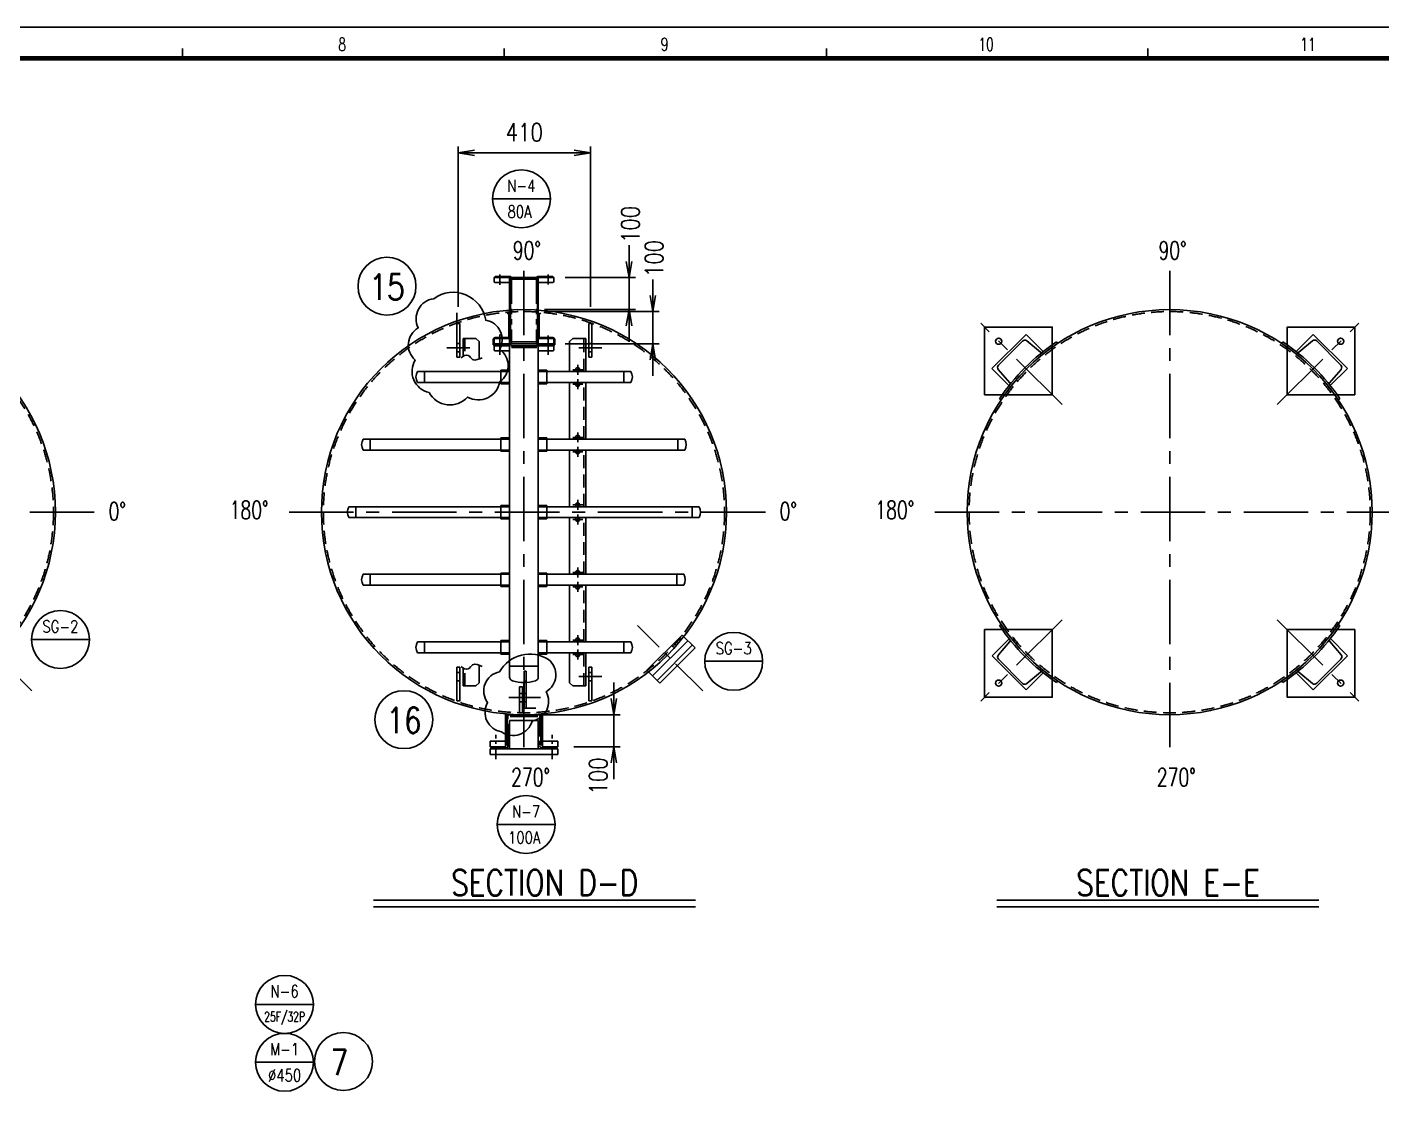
# Model space of a CAD drawing. Extents: x 0 to 36769, y -42 to 11490.
# Drawn here: x 6605 to 10814, y 8153 to 11490 of the extents above; entities that cross this region are included whole.
import ezdxf
from ezdxf.enums import TextEntityAlignment as Align

# ---------------------------------------------------------------- set-up
doc = ezdxf.new("R2010")
doc.units = 0
doc.header["$LTSCALE"] = 160
doc.header["$MEASUREMENT"] = 0
for name, pattern in [('CENTER', [2, 1.25, -0.25, 0.25, -0.25]), ('HIDDEN', [0.375, 0.25, -0.125]), ('PHANTOM2', [1.25, 0.625, -0.125, 0.125, -0.125, 0.125, -0.125])]:
    doc.linetypes.add(name, pattern=pattern)
doc.layers.get('0').update_dxf_attribs({"linetype": 'CONTINUOUS'})
doc.layers.get('DEFPOINTS').update_dxf_attribs({"linetype": 'CONTINUOUS'})
for name, color, linetype in [('CAS', 30, 'CONTINUOUS'), ('DIM', 7, 'CONTINUOUS'), ('EQI', 3, 'CONTINUOUS'), ('T-F', 7, 'CONTINUOUS'), ('T-N', 4, 'CONTINUOUS'), ('TEXT', 7, 'CONTINUOUS'), ('ZL', 5, 'CONTINUOUS'), ('機器', 3, 'CONTINUOUS')]:
    doc.layers.add(name, color=color, linetype=linetype)
doc.styles.add('DIM', font='ROMANS', dxfattribs={"width": 0.7, "bigfont": 'EXTFONT.shx'})
doc.styles.add('NMS2', font='romans.shx', dxfattribs={"width": 0.7})
doc.styles.add('ROMANSEXTFONT', font='romans.shx', dxfattribs={"width": 0.8, "bigfont": 'extfont.shx'})
doc.dimstyles.get("Standard").update_dxf_attribs({"dimscale": 20, "dimtxt": 2.8, "dimasz": 2.5, "dimexe": 1, "dimexo": 2.5, "dimgap": 0.8, "dimtad": 1, "dimdec": 0, "dimrnd": 0.5, "dimzin": 9, "dimdsep": 46, "dimtxsty": 'ROMANSEXTFONT', "dimblk": 'OPEN', "dimcen": -0.6, "dimclrd": 256, "dimclre": 256, "dimclrt": 2, "dimadec": 0, "dimazin": 0, "dimtfac": 1, "dimtdec": 0, "dimtmove": 1, "dimatfit": 3, "dimldrblk": 'OPEN', "dimfxl": 0, "dimtvp": 1, "dimtolj": 1, "dimtzin": 9, "dimarcsym": 0})

# ---------------------------------------------------------------- blocks, each defined once
blk = doc.blocks.new('_OPEN')
at = {"color": 0, "linetype": 'ByBlock'}
for p, q in [((-1, 0.167), (0, 0)), ((0, 0), (-1, -0.167)), ((0, 0), (-1, 0))]:
    blk.add_line(p, q, dxfattribs=at)
blk = doc.blocks.new('*D20')
at = {"linetype": 'ByBlock'}
for p, q in [((7944.2, 10620.6), (7944.2, 11118.7)), ((8354.8, 10620.6), (8354.8, 11118.7)), ((8354.8, 11098.7), (7944.2, 11098.7)), ((8354.8, 10570.6), (8354.8, 10570.6))]:
    blk.add_line(p, q, dxfattribs=at)
at = {"layer": 'DEFPOINTS', "linetype": 'ByBlock'}
for p in [(7944.2, 10570.6), (8354.8, 10570.6)]:
    blk.add_point(p, dxfattribs=at)
at = {"linetype": 'ByBlock', "xscale": 50, "yscale": 50, "zscale": 50, "rotation": 180}
blk.add_blockref('_OPEN', (7944.2, 11098.7), dxfattribs=at)
at = {"linetype": 'ByBlock', "xscale": 50, "yscale": 50, "zscale": 50}
blk.add_blockref('_OPEN', (8354.8, 11098.7), dxfattribs=at)
at = {"color": 2, "linetype": 'ByBlock', "insert": (8149.5, 11162.7), "char_height": 56, "attachment_point": 5, "style": 'ROMANSEXTFONT'}
blk.add_mtext('410', dxfattribs=at)

msp = doc.modelspace()

# ---------------------------------------------------------------- linework, layer by layer
at = {"layer": 'CAS'}
for centre in [(8315.25406, 10424.89105), (8315.25406, 10379.89105), (8315.25406, 10214.89105), (8315.25406, 10169.89105), (8315.25406, 10004.89105), (8315.25406, 9959.89105), (8315.25406, 9794.89105), (8315.25406, 9749.89105), (8315.25406, 9584.89105), (8315.25406, 9539.89105)]:
    msp.add_circle(centre, 6.5, dxfattribs=at)
at = {"layer": 'DIM'}
for p, q in [((8474.73051, 10761.70666), (8474.73051, 10811.70666)), ((8276.45973, 10711.70666), (8494.73051, 10711.70666)), ((8474.73051, 10611.70666), (8474.73051, 10711.70666)), ((8548.54348, 10655.70666), (8548.54348, 10705.70666)), ((8211.9154, 10611.70666), (8494.73051, 10611.70666)), ((8211.9154, 10605.70666), (8568.54348, 10605.70666)), ((8548.54348, 10605.70666), (8548.54348, 10505.70666)), ((8474.73051, 10561.70666), (8474.73051, 10511.70666)), ((8276.45973, 10505.70666), (8568.54348, 10505.70666)), ((8548.54348, 10455.70666), (8548.54348, 10405.70666)), ((8427.76694, 9398.07545), (8427.76694, 9453.07545)), ((8198.31256, 9353.07545), (8447.76694, 9353.07545)), ((8427.76694, 9353.07545), (8427.76694, 9253.07545)), ((8303.31454, 9253.07545), (8447.76694, 9253.07545)), ((8427.76694, 9203.07545), (8427.76694, 9153.07545))]:
    msp.add_line(p, q, dxfattribs=at)
at = {"layer": 'EQI', "color": 4}
for p, q in [((7939.95973, 10568.96423), (7948.95973, 10568.96423)), ((7939.95973, 10464.20283), (7939.95973, 10568.96423)), ((7948.95973, 10464.20283), (7948.95973, 10568.96423)), ((8359.25406, 10568.96423), (8350.25406, 10568.96423)), ((8350.25406, 10464.20283), (8350.25406, 10568.96423)), ((8359.25406, 10464.20283), (8359.25406, 10568.96423)), ((7958.95973, 10522.20283), (7958.95973, 10466.7402)), ((7958.95973, 10522.20283), (7998.95973, 10522.20283)), ((7998.95973, 10522.20283), (8008.95973, 10512.20283)), ((8008.95973, 10512.20283), (8008.95973, 10458.22466)), ((8300.25406, 10522.20283), (8290.25406, 10512.20283)), ((8290.25406, 10419.29105), (8290.25406, 10512.20283)), ((8340.25406, 10522.20283), (8300.25406, 10522.20283)), ((8340.25406, 10419.29105), (8340.25406, 10522.20283)), ((7939.95973, 10464.20283), (7948.95973, 10464.20283)), ((7939.95973, 10464.20283), (7948.95973, 10464.20283)), ((8359.25406, 10464.20283), (8350.25406, 10464.20283)), ((8359.25406, 10464.20283), (8350.25406, 10464.20283)), ((8290.25406, 10209.29105), (8290.25406, 10385.49105)), ((8340.25406, 10209.29105), (8340.25406, 10385.49105)), ((8290.25406, 9999.29105), (8290.25406, 10175.49105)), ((8340.25406, 9999.29105), (8340.25406, 10175.49105)), ((8290.25406, 9789.29105), (8290.25406, 9965.49105)), ((8340.25406, 9789.29105), (8340.25406, 9965.49105)), ((8290.25406, 9579.29105), (8290.25406, 9755.49105)), ((8340.25406, 9579.29105), (8340.25406, 9755.49105)), ((8290.25406, 9452.57928), (8290.25406, 9545.49105)), ((8340.25406, 9442.57928), (8340.25406, 9545.49105)), ((7939.95973, 9500.57928), (7948.95973, 9500.57928)), ((7939.95973, 9500.57928), (7948.95973, 9500.57928)), ((7939.95973, 9500.57928), (7939.95973, 9395.81788)), ((7948.95973, 9500.57928), (7948.95973, 9395.81788)), ((7958.95973, 9442.57928), (7958.95973, 9498.04191)), ((8008.95973, 9452.57928), (8008.95973, 9506.55745)), ((8359.25406, 9500.57928), (8350.25406, 9500.57928)), ((8359.25406, 9500.57928), (8350.25406, 9500.57928)), ((8350.25406, 9500.57928), (8350.25406, 9395.81788)), ((8359.25406, 9500.57928), (8359.25406, 9395.81788)), ((7958.95973, 9442.57928), (7998.95973, 9442.57928)), ((7998.95973, 9442.57928), (8008.95973, 9452.57928)), ((8300.25406, 9442.57928), (8290.25406, 9452.57928)), ((8340.25406, 9442.57928), (8300.25406, 9442.57928)), ((7948.95973, 9395.81788), (7939.95973, 9395.81788)), ((8359.25406, 9395.81788), (8350.25406, 9395.81788))]:
    msp.add_line(p, q, dxfattribs=at)
at = {"layer": 'EQI', "color": 1}
for p, q in [((7908.92567, 10493.20283), (7979.9427, 10493.20283)), ((8390.28811, 10493.20283), (8319.27109, 10493.20283)), ((8390.28811, 9471.57928), (8319.27109, 9471.57928))]:
    msp.add_line(p, q, dxfattribs=at)
at = {"layer": 'EQI', "color": 7}
for p, q in [((7939.95973, 10506.20283), (7948.95973, 10506.20283)), ((8359.25406, 10506.20283), (8350.25406, 10506.20283)), ((7939.95973, 10480.20283), (7948.95973, 10480.20283)), ((8359.25406, 10480.20283), (8350.25406, 10480.20283)), ((7939.95973, 9484.57928), (7948.95973, 9484.57928)), ((8359.25406, 9484.57928), (8350.25406, 9484.57928)), ((7939.95973, 9458.57928), (7948.95973, 9458.57928)), ((8359.25406, 9458.57928), (8350.25406, 9458.57928)), ((8134.95973, 9419.19627), (8143.95973, 9419.19627)), ((8134.95973, 9393.19627), (8143.95973, 9393.19627)), ((8148.95594, 9419.19627), (8154.95647, 9419.19627)), ((8148.95594, 9393.19627), (8154.95541, 9393.19627))]:
    msp.add_line(p, q, dxfattribs=at)
at = {"layer": 'EQI', "color": 4, "linetype": 'HIDDEN'}
for p, q in [((7964.95973, 10522.20283), (7964.95973, 10469.44792)), ((8334.25406, 10419.29105), (8334.25406, 10522.20283)), ((8334.25406, 10209.29105), (8334.25406, 10385.49105)), ((8334.25406, 9999.29105), (8334.25406, 10175.49105)), ((8334.25406, 9789.29105), (8334.25406, 9965.49105)), ((8334.25406, 9579.29105), (8334.25406, 9755.49105)), ((8334.25406, 9442.57928), (8334.25406, 9545.49105)), ((7964.95973, 9442.57928), (7964.95973, 9495.33419))]:
    msp.add_line(p, q, dxfattribs=at)
at = {"layer": 'EQI', "color": 6}
for p, q in [((8055.81256, 10486.70666), (8055.81256, 10499.70666)), ((8055.81256, 10499.70666), (8103.81301, 10499.70666)), ((8058.81256, 10483.70666), (8103.81301, 10483.70666)), ((8103.81301, 10499.70666), (8103.81301, 9492.34759)), ((8192.81301, 10499.70666), (8192.81301, 9492.34759)), ((8192.81301, 10499.70666), (8240.70973, 10499.70666)), ((8192.81301, 10499.70666), (8240.70973, 10499.70666)), ((8192.81301, 10483.70666), (8237.70974, 10483.70666)), ((8240.70973, 10486.70666), (8240.70973, 10499.70666)), ((7839.35689, 10419.29105), (7817.3877, 10419.29105)), ((7839.35689, 10419.29105), (8103.81301, 10419.29105)), ((7839.35689, 10385.49105), (7839.35689, 10419.29105)), ((8076.81301, 10423.29105), (8103.81301, 10423.29105)), ((8076.81301, 10423.29105), (8076.81301, 10381.49105)), ((8192.81301, 10423.29105), (8219.81301, 10423.29105)), ((8192.81301, 10419.29105), (8467.25435, 10419.29105)), ((8219.81301, 10423.29105), (8219.81301, 10381.49105)), ((8458.56256, 10385.49105), (8458.56256, 10419.29105)), ((8458.56256, 10419.29105), (8480.53175, 10419.29105)), ((7839.35689, 10385.49105), (7817.3877, 10385.49105)), ((7839.35689, 10385.49105), (8103.81301, 10385.49105)), ((8076.81301, 10381.49105), (8103.81301, 10381.49105)), ((8192.81301, 10385.49105), (8467.25435, 10385.49105)), ((8192.81301, 10381.49105), (8219.81301, 10381.49105)), ((8458.56256, 10385.49105), (8480.53175, 10385.49105)), ((7670.51422, 10209.29105), (7648.54503, 10209.29105)), ((7670.51422, 10209.29105), (8103.81301, 10209.29105)), ((7670.51422, 10175.49105), (7670.51422, 10209.29105)), ((8076.81301, 10213.29105), (8076.81301, 10171.49105)), ((8076.81301, 10213.29105), (8103.81301, 10213.29105)), ((8192.81301, 10213.29105), (8219.81301, 10213.29105)), ((8192.81301, 10209.29105), (8626.11091, 10209.29105)), ((8219.81301, 10213.29105), (8219.81301, 10171.49105)), ((8626.11091, 10209.29105), (8648.0801, 10209.29105)), ((8626.11091, 10175.49105), (8626.11091, 10209.29105)), ((7670.51422, 10175.49105), (7648.54503, 10175.49105)), ((7670.51422, 10175.49105), (8103.81301, 10175.49105)), ((8076.81301, 10171.49105), (8103.81301, 10171.49105)), ((8192.81301, 10175.49105), (8626.11091, 10175.49105)), ((8192.81301, 10171.49105), (8219.81301, 10171.49105)), ((8626.11091, 10175.49105), (8648.0801, 10175.49105)), ((7625.94654, 9999.29105), (7603.97735, 9999.29105)), ((7625.94654, 9999.29105), (8103.81301, 9999.29105)), ((7625.94654, 9965.49105), (7625.94654, 9999.29105)), ((8076.81301, 10003.29105), (8103.81301, 10003.29105)), ((8076.81301, 10003.29105), (8076.81301, 9961.49105)), ((8192.81301, 10003.29105), (8219.81301, 10003.29105)), ((8192.81301, 9999.29105), (8670.67859, 9999.29105)), ((8219.81301, 10003.29105), (8219.81301, 9961.49105)), ((8670.67859, 9965.49105), (8670.67859, 9999.29105)), ((8670.67859, 9999.29105), (8692.64778, 9999.29105)), ((7625.94654, 9965.49105), (7603.97735, 9965.49105)), ((7625.94654, 9965.49105), (8103.81301, 9965.49105)), ((8076.81301, 9961.49105), (8103.81301, 9961.49105)), ((8192.81301, 9965.49105), (8670.67859, 9965.49105)), ((8192.81301, 9961.49105), (8219.81301, 9961.49105)), ((8670.67859, 9965.49105), (8692.64778, 9965.49105)), ((7670.51422, 9789.29105), (7648.54503, 9789.29105)), ((7670.51422, 9789.29105), (8103.81301, 9789.29105)), ((7670.51422, 9755.49105), (7670.51422, 9789.29105)), ((8076.81301, 9793.29105), (8076.81301, 9751.49105)), ((8076.81301, 9793.29105), (8103.81301, 9793.29105)), ((8192.81301, 9793.29105), (8219.81301, 9793.29105)), ((8192.81301, 9789.29105), (8623.18983, 9789.29105)), ((8219.81301, 9793.29105), (8219.81301, 9751.49105)), ((8623.18983, 9755.49105), (8623.18983, 9789.29105)), ((8623.18983, 9789.29105), (8645.15902, 9789.29105)), ((7670.51422, 9755.49105), (7648.54503, 9755.49105)), ((7670.51422, 9755.49105), (8103.81301, 9755.49105)), ((8076.81301, 9751.49105), (8103.81301, 9751.49105)), ((8192.81301, 9755.49105), (8623.18983, 9755.49105)), ((8192.81301, 9751.49105), (8219.81301, 9751.49105)), ((8623.18983, 9755.49105), (8645.15902, 9755.49105)), ((7839.35689, 9579.29105), (7817.3877, 9579.29105)), ((7839.35689, 9579.29105), (8103.81301, 9579.29105)), ((7839.35689, 9545.49105), (7839.35689, 9579.29105)), ((8076.81301, 9583.29105), (8076.81301, 9541.49105)), ((8076.81301, 9583.29105), (8103.81301, 9583.29105)), ((8192.81301, 9583.29105), (8219.81301, 9583.29105)), ((8192.81301, 9579.29105), (8467.25435, 9579.29105)), ((8219.81301, 9583.29105), (8219.81301, 9541.49105)), ((8458.56256, 9545.49105), (8458.56256, 9579.29105)), ((8458.56256, 9579.29105), (8480.53175, 9579.29105)), ((7839.35689, 9545.49105), (7817.3877, 9545.49105)), ((7839.35689, 9545.49105), (8103.81301, 9545.49105)), ((8076.81301, 9541.49105), (8103.81301, 9541.49105)), ((8192.81301, 9545.49105), (8467.25435, 9545.49105)), ((8192.81301, 9541.49105), (8219.81301, 9541.49105)), ((8458.56256, 9545.49105), (8480.53175, 9545.49105)), ((8103.81256, 9503.99627), (8192.81256, 9503.99627)), ((8103.81256, 9503.99627), (8103.81256, 9469.91812)), ((8192.81256, 9503.99627), (8192.81256, 9469.91812))]:
    msp.add_line(p, q, dxfattribs=at)
at = {"layer": 'EQI', "color": 1, "linetype": 'CENTER'}
for p, q in [((8315.25406, 10440.41503), (8315.25406, 10409.36708)), ((8330.77803, 10424.89105), (8299.73009, 10424.89105)), ((8330.77803, 10379.89105), (8299.73009, 10379.89105)), ((8315.25406, 10395.41503), (8315.25406, 10364.36708)), ((8315.25406, 10230.41503), (8315.25406, 10199.36708)), ((8330.77803, 10214.89105), (8299.73009, 10214.89105)), ((8330.77803, 10169.89105), (8299.73009, 10169.89105)), ((8315.25406, 10185.41503), (8315.25406, 10154.36708)), ((8315.25406, 10020.41503), (8315.25406, 9989.36708)), ((8330.77803, 10004.89105), (8299.73009, 10004.89105)), ((8330.77803, 9959.89105), (8299.73009, 9959.89105)), ((8315.25406, 9975.41503), (8315.25406, 9944.36708)), ((8315.25406, 9810.41503), (8315.25406, 9779.36708)), ((8330.77803, 9794.89105), (8299.73009, 9794.89105)), ((8330.77803, 9749.89105), (8299.73009, 9749.89105)), ((8315.25406, 9765.41503), (8315.25406, 9734.36708)), ((8315.25406, 9600.41503), (8315.25406, 9569.36708)), ((8330.77803, 9584.89105), (8299.73009, 9584.89105)), ((8330.77803, 9539.89105), (8299.73009, 9539.89105)), ((8315.25406, 9555.41503), (8315.25406, 9524.36708)), ((8199.25464, 9406.19627), (8101.16979, 9406.19627))]:
    msp.add_line(p, q, dxfattribs=at)
at = {"layer": 'EQI', "color": 1, "linetype": 'CENTER', "ltscale": 0.6}
for p, q in [((6618.84061, 9426.77171), (6415.79554, 9629.81678)), ((8703.93191, 9426.77171), (8500.88684, 9629.81678))]:
    msp.add_line(p, q, dxfattribs=at)
at = {"layer": 'EQI'}
for p, q in [((8530.02005, 9491.08201), (8639.62118, 9600.68399)), ((8679.83757, 9560.4676), (8639.62118, 9600.68399)), ((8547.6086, 9473.49347), (8657.21015, 9583.09502)), ((8561.75073, 9459.35133), (8671.35228, 9568.95288)), ((8570.23602, 9450.86605), (8679.83757, 9560.4676)), ((8530.02005, 9491.08201), (8570.23602, 9450.86605)), ((8103.76256, 9335.07545), (8192.86256, 9335.07545)), ((8103.76256, 9247.07545), (8103.76256, 9335.07545)), ((8192.86256, 9247.07545), (8192.86256, 9335.07545)), ((8043.31059, 9229.07618), (8043.31059, 9247.07545)), ((8043.31059, 9247.07545), (8253.31059, 9247.07545)), ((8253.31059, 9229.07618), (8043.31059, 9229.07618)), ((8253.31059, 9229.07618), (8253.31059, 9247.07545))]:
    msp.add_line(p, q, dxfattribs=at)
at = {"layer": 'EQI', "color": 44}
for p, q in [((8148.95928, 9488.21885), (8148.95505, 9373.19627)), ((8148.95928, 9488.21885), (8154.95928, 9488.21885)), ((8154.95928, 9488.21885), (8154.95505, 9373.19627)), ((8143.95973, 9439.19627), (8134.95973, 9439.19627)), ((8134.95973, 9439.19627), (8134.95973, 9359.24627)), ((8143.95973, 9439.19627), (8143.95973, 9359.24627)), ((8148.95928, 9457.35345), (8154.95928, 9457.35345)), ((8143.95973, 9359.24627), (8134.95973, 9359.24627)), ((8148.95505, 9373.19627), (8154.95505, 9373.19627))]:
    msp.add_line(p, q, dxfattribs=at)
at = {"layer": 'EQI', "color": 0}
for points in [[(7867.83886, 10645.63846, 0.52056705), (7820.05523, 10554.93159, 0.52056705), (7810.49855, 10454.67661, 0.52056705), (7853.50385, 10354.42163, 0.52056705), (7972.96294, 10340.0995, 0.52056705), (8073.30855, 10387.83998, 0.5258533221), (8072.7464, 10488.09496, 0.52056705), (8029.74123, 10578.80183, 0.561745812)], [(8072.2709, 9486.26002, 0.554049847), (8035.25281, 9390.77913, 0.52056705), (8078.25798, 9300.07219, 0.52056705), (8173.82525, 9333.49054, 0.52056705), (8216.83055, 9424.19741, 0.519432795), (8225.00833, 9524.45239, 0.4297564739)]]:
    msp.add_lwpolyline(points, format="xyb", close=True, dxfattribs=at)
at = {"layer": 'EQI', "color": 6}
for centre, radius, start, end in [((8058.81256, 10486.70666), 2.99999, 180, 270), ((8237.70974, 10486.70666), 2.99999, 270, 360), ((7846.65936, 10402.39105), 33.8, 150, 210), ((8451.2601, 10402.39105), 33.8, 330, 30), ((7677.81668, 10192.39105), 33.8, 150, 210), ((8618.80844, 10192.39105), 33.8, 330, 30), ((7633.24901, 9982.39105), 33.8, 150, 210), ((8663.37612, 9982.39105), 33.8, 330, 30), ((7677.81668, 9772.39105), 33.8, 150, 210), ((8615.88737, 9772.39105), 33.8, 330, 30), ((7846.65936, 9562.39105), 33.8, 150, 210), ((8451.2601, 9562.39105), 33.8, 330, 30), ((8115.81256, 9469.91812), 12, 180, 253.46694085), ((8148.31256, 9579.40426), 126.20799, 253.46694085, 286.53305915), ((8180.81256, 9469.91812), 12, 286.53305915, 360)]:
    msp.add_arc(centre, radius, start, end, dxfattribs=at)
at = {"layer": 'EQI', "color": 1}
for points, start_tangent, end_tangent in [([(7953.35107, 10462.04065), (7975.33708, 10469.30467), (7988.80475, 10456.79007), (8018.35107, 10462.04065)], (0.6478968202, 0.7617281079), (0.9303646367, 0.3666355722)), ([(7953.35107, 9502.74146), (7975.33708, 9495.47744), (7988.80475, 9507.99204), (8018.35107, 9502.74146)], (0.6478968202, -0.7617281079), (0.9303646367, -0.3666355722))]:
    msp.add_spline(points, degree=3, dxfattribs=dict(at, start_tangent=start_tangent, end_tangent=end_tangent))
at = {"layer": 'T-F'}
for p, q in [((7086.8863, 11392.65887), (7086.8863, 11422.65887)), ((8086.8863, 11392.65887), (8086.8863, 11422.65887)), ((9088.73286, 11392.65887), (9088.73286, 11422.65887)), ((10086.8863, 11392.65887), (10086.8863, 11422.65887))]:
    msp.add_line(p, q, dxfattribs=at)
at = {"layer": 'T-F', "const_width": 14}
msp.add_lwpolyline([(86.8863, 11392.65887), (15986.8863, 11392.65887), (15986.8863, 182.65887), (86.8863, 182.65887)], close=True, dxfattribs=at)
at = {"layer": 'TEXT', "color": 7}
for p, q in [((8050.41156, 10956.16782), (8230.41156, 10956.16782)), ((6617.97285, 9586.63551), (6797.97285, 9586.63551)), ((8710.01684, 9518.9577), (8890.01684, 9518.9577)), ((8064.96052, 9011.61255), (8244.96052, 9011.61255)), ((7681.12245, 8776.46274), (8681.12245, 8776.46274)), ((7681.12245, 8756.46274), (8681.12245, 8756.46274)), ((9618.10681, 8776.46274), (10618.10681, 8776.46274)), ((9618.10681, 8756.46274), (10618.10681, 8756.46274)), ((7494.6625, 8452.99854), (7314.6625, 8452.99854)), ((7494.6625, 8272.99854), (7314.6625, 8272.99854))]:
    msp.add_line(p, q, dxfattribs=at)
for centre in [(8140.41156, 10956.16782), (7722.71127, 10684.32485), (6707.97285, 9586.63551), (8800.01684, 9518.9577), (7775.40841, 9337.67739), (8154.96052, 9011.61255), (7404.6625, 8452.99854), (7404.6625, 8272.99854), (7587.43039, 8275.51759)]:
    msp.add_circle(centre, 90, dxfattribs=at)
at = {"layer": 'ZL', "color": 160}
msp.add_lwpolyline([(0, 11489.58016), (16058.20392, 11489.58016), (16058.20392, 0), (0, 0)], close=True, dxfattribs=at)
at = {"layer": '機器', "color": 4, "linetype": 'PHANTOM2', "ltscale": 0.8}
for p, q in [((8055.81256, 10711.70666), (8058.81256, 10714.70666)), ((8058.81256, 10714.70666), (8104.61256, 10714.70666)), ((8109.61256, 10709.70666), (8109.61256, 10507.70666)), ((8187.01256, 10709.70666), (8187.01256, 10507.70666)), ((8192.01256, 10714.70666), (8237.81256, 10714.70666)), ((8240.81256, 10711.70666), (8237.81256, 10714.70666))]:
    msp.add_line(p, q, dxfattribs=at)
at = {"layer": '機器'}
for p, q in [((8055.81256, 10698.70666), (8055.81256, 10711.70666)), ((8055.81256, 10711.70666), (8103.81256, 10711.70666)), ((8058.81256, 10695.70666), (8103.51256, 10695.70666)), ((8103.81256, 10711.70666), (8103.81256, 10637.55514)), ((8103.81256, 10705.90666), (8106.61256, 10705.90666)), ((8106.61256, 10705.90666), (8106.61256, 10637.55514)), ((8190.01256, 10705.90666), (8192.81256, 10705.90666)), ((8190.01256, 10705.90666), (8190.01256, 10637.55514)), ((8192.81256, 10711.70666), (8192.81256, 10637.55514)), ((8192.81256, 10711.70666), (8240.81256, 10711.70666)), ((8193.11256, 10695.70666), (8237.81257, 10695.70666)), ((8240.81256, 10698.70666), (8240.81256, 10711.70666)), ((8103.81256, 10505.70666), (8103.81256, 10637.55514)), ((8106.61256, 10511.50666), (8106.61256, 10637.55514)), ((8190.01256, 10511.50666), (8190.01256, 10637.55514)), ((8192.81256, 10505.70666), (8192.81256, 10637.55514)), ((7939.95973, 10568.96423), (7939.95973, 10601.59067)), ((9602.45259, 10428.38534), (9708.51861, 10534.45137)), ((9708.51861, 10534.45137), (9761.55162, 10481.41835)), ((10547.6536, 10481.59778), (10600.68661, 10534.63079)), ((10600.68661, 10534.63079), (10706.75264, 10428.56477)), ((8055.81256, 10518.70667), (8055.81256, 10505.70666)), ((8055.81256, 10505.70666), (8103.81256, 10505.70666)), ((8058.81256, 10521.70666), (8103.51256, 10521.70666)), ((8103.81256, 10511.50666), (8106.61256, 10511.50666)), ((8190.01256, 10511.50666), (8192.81256, 10511.50666)), ((8192.81256, 10505.70666), (8240.81256, 10505.70666)), ((8193.11256, 10521.70666), (8237.81257, 10521.70666)), ((8240.81256, 10518.70667), (8240.81256, 10505.70666)), ((9622.71812, 10439.45849), (9697.44546, 10514.18583)), ((9710.9444, 10514.7752), (9753.08964, 10479.41115)), ((9802.62584, 10511.23424), (9806.9539, 10506.90618)), ((10502.43075, 10506.90618), (10506.75881, 10511.23424)), ((10598.26082, 10514.95463), (10556.11559, 10479.59058)), ((10611.75976, 10514.36525), (10686.4871, 10439.63792)), ((9761.55162, 10481.41835), (9759.83911, 10479.70584)), ((10549.36611, 10479.88527), (10547.6536, 10481.59778)), ((9655.4856, 10375.35233), (9602.45259, 10428.38534)), ((9622.12875, 10425.95955), (9657.4928, 10383.81432)), ((10687.07647, 10426.13898), (10651.71242, 10383.99374)), ((10706.75264, 10428.56477), (10653.71962, 10375.53176)), ((9657.19811, 10377.06484), (9655.4856, 10375.35233)), ((10653.71962, 10375.53176), (10652.00711, 10377.24427)), ((9630.17719, 10330.12948), (9625.84914, 10334.45754)), ((10683.53551, 10334.45754), (10679.20745, 10330.12948)), ((9625.84914, 9630.32457), (9630.17719, 9634.65263)), ((10679.20745, 9634.65263), (10683.53551, 9630.32457)), ((9602.63201, 9536.21734), (9655.66502, 9589.25035)), ((9622.30818, 9538.64313), (9657.67222, 9580.78837)), ((9655.66502, 9589.25035), (9657.37754, 9587.53784)), ((10687.2559, 9538.82256), (10651.89185, 9580.96779)), ((10652.18654, 9587.71726), (10653.89905, 9589.42978)), ((10653.89905, 9589.42978), (10706.93206, 9536.39677)), ((9708.69804, 9430.15132), (9602.63201, 9536.21734)), ((9697.62489, 9450.41685), (9622.89755, 9525.14419)), ((10706.93206, 9536.39677), (10600.86604, 9430.33074)), ((10686.66652, 9525.32361), (10611.93919, 9450.59628)), ((9761.73105, 9483.18433), (9708.69804, 9430.15132)), ((9711.12383, 9449.82748), (9753.26906, 9485.19153)), ((9760.01854, 9484.89684), (9761.73105, 9483.18433)), ((10547.83303, 9483.36375), (10549.54554, 9485.07627)), ((10600.86604, 9430.33074), (10547.83303, 9483.36375)), ((10598.44025, 9450.0069), (10556.29501, 9485.37095)), ((9806.9539, 9457.87592), (9802.62584, 9453.54787)), ((10506.75881, 9453.54787), (10502.43075, 9457.87592)), ((8091.16216, 9253.07545), (8091.16216, 9356.31324)), ((8095.66256, 9355.82205), (8095.66256, 9259.57545)), ((8154.95505, 9373.19627), (8185.54119, 9373.19627)), ((8200.96256, 9355.82205), (8200.96256, 9259.57545)), ((8205.46297, 9253.07545), (8205.46297, 9356.31324)), ((8091.16216, 9271.07594), (8043.31058, 9271.07594)), ((8043.31058, 9253.07545), (8043.31058, 9271.07594)), ((8205.46297, 9271.07594), (8253.31064, 9271.07594)), ((8253.31064, 9253.07545), (8253.31064, 9271.07594)), ((8091.16216, 9253.07545), (8043.31058, 9253.07545)), ((8095.66256, 9259.57545), (8091.16256, 9259.57545)), ((8205.46256, 9259.57545), (8200.96256, 9259.57545)), ((8253.31454, 9253.07545), (8205.46297, 9253.07545))]:
    msp.add_line(p, q, dxfattribs=at)
at = {"layer": '機器', "color": 1, "linetype": 'CENTER'}
for p, q in [((8073.31256, 10721.01428), (8073.31256, 10688.3798)), ((8148.31256, 10732.39105), (8148.31256, 9232.39105)), ((8223.31256, 10721.01428), (8223.31256, 10689.81825)), ((10154.69232, 10732.39105), (10154.69232, 9232.39105)), ((9820.38021, 10316.70316), (9567.43396, 10569.64942)), ((10489.00443, 10316.70316), (10741.95069, 10569.64942)), ((8073.31256, 10496.39904), (8073.31256, 10534.17114)), ((8223.31256, 10531.51004), (8223.31256, 10471.24218)), ((8073.31256, 10509.01428), (8073.31256, 10471.24218)), ((6813.22126, 9982.39105), (5313.22126, 9982.39105)), ((8898.31256, 9982.39105), (7398.31256, 9982.39105)), ((10904.69232, 9982.39105), (9404.69232, 9982.39105)), ((9820.38021, 9648.07894), (9567.43396, 9395.13269)), ((10489.00443, 9648.07894), (10741.95069, 9395.13269))]:
    msp.add_line(p, q, dxfattribs=at)
at = {"layer": '機器', "color": 0}
for p, q in [((8190.01256, 10711.70666), (8106.61256, 10711.70666)), ((8187.56256, 10705.90666), (8109.06256, 10705.90666)), ((8190.01256, 10505.70666), (8106.61256, 10505.70666)), ((8190.65973, 10499.70666), (8107.25973, 10499.70666)), ((8187.56256, 10511.50666), (8109.06256, 10511.50666)), ((8188.20973, 10493.90666), (8109.70973, 10493.90666))]:
    msp.add_line(p, q, dxfattribs=at)
at = {"layer": '機器', "color": 4}
for p, q in [((8100.81256, 10524.70666), (8100.81256, 10596.21179)), ((8195.81256, 10524.70666), (8195.81256, 10596.21179)), ((8058.81256, 10524.70666), (8100.81256, 10524.70666)), ((8195.81256, 10524.70666), (8237.81257, 10524.70666)), ((8052.81256, 10518.70667), (8052.81256, 10502.70666)), ((8052.81256, 10502.70666), (8104.61256, 10502.70666)), ((8192.01256, 10502.70666), (8243.81256, 10502.70666)), ((8243.81256, 10518.70667), (8243.81256, 10502.70666))]:
    msp.add_line(p, q, dxfattribs=at)
at = {"layer": '機器', "color": 4, "linetype": 'PHANTOM2', "ltscale": 0.7}
for p, q in [((8098.66308, 9255.07545), (8098.66308, 9355.51718)), ((8197.96205, 9355.51718), (8197.96205, 9255.07545))]:
    msp.add_line(p, q, dxfattribs=at)
at = {"layer": '機器', "color": 7}
for p, q in [((8195.46297, 9353.07545), (8101.16216, 9353.07545)), ((8105.66256, 9347.07637), (8190.96256, 9347.07637))]:
    msp.add_line(p, q, dxfattribs=at)
at = {"layer": '機器', "color": 1, "linetype": 'CENTER', "ltscale": 0.2}
for p, q in [((8060.81059, 9215.00467), (8060.81059, 9290.00467)), ((8235.81059, 9215.00467), (8235.81059, 9290.00467))]:
    msp.add_line(p, q, dxfattribs=at)
at = {"layer": '機器', "color": 4, "linetype": 'PHANTOM2'}
for p, q in [((8043.3144, 9253.07163), (8046.31476, 9250.07142)), ((8046.31074, 9250.07545), (8093.66308, 9250.07545)), ((8202.96205, 9250.07545), (8250.31454, 9250.07545)), ((8253.31454, 9253.07545), (8250.31402, 9250.07493))]:
    msp.add_line(p, q, dxfattribs=at)
at = {"layer": '機器'}
for points in [[(9789.61293, 10347.47044), (9579.61292, 10347.47044), (9579.61292, 10557.47046), (9789.61293, 10557.47046)], [(10519.77172, 10347.47044), (10519.77172, 10557.47046), (10729.77173, 10557.47046), (10729.77173, 10347.47044)], [(9789.61293, 9617.31166), (9789.61293, 9407.31165), (9579.61292, 9407.31165), (9579.61292, 9617.31166)], [(10519.77172, 9617.31166), (10729.77173, 9617.31166), (10729.77173, 9407.31165), (10519.77172, 9407.31165)]]:
    msp.add_lwpolyline(points, close=True, dxfattribs=at)
for points in [[(10611.75976, 10514.36525, 0.3888787318), (10598.26082, 10514.95463)], [(9622.71812, 10439.45849, 0.3888787318), (9622.12875, 10425.95955)], [(10686.66652, 9525.32361, 0.3888787318), (10687.2559, 9538.82256)], [(9697.62489, 9450.41685, 0.3888787318), (9711.12383, 9449.82748)]]:
    msp.add_lwpolyline(points, format="xyb", dxfattribs=at)
for centre, radius in [((6063.22126, 9982.39105), 629.31561), ((8148.31256, 9982.39105), 629.31561), ((10154.69232, 9982.39105), 629.31561), ((9623.46586, 10513.61752), 9.5), ((10685.91879, 10513.61752), 9.5), ((9623.46586, 9451.16459), 9.5), ((10685.91879, 9451.16459), 9.5)]:
    msp.add_circle(centre, radius, dxfattribs=at)
at = {"layer": '機器', "color": 6, "linetype": 'HIDDEN'}
for centre in [(6063.22126, 9982.39105), (8148.31256, 9982.39105), (10154.69232, 9982.39105)]:
    msp.add_circle(centre, 623.31561, dxfattribs=at)
at = {"layer": '機器'}
for centre, radius, start, end in [((8058.81256, 10698.70666), 2.99999, 180, 270), ((8237.81257, 10698.70666), 2.99999, 270, 360), ((8058.81256, 10518.70667), 2.99999, 90, 180), ((8237.81257, 10518.70667), 2.99999, 0, 90), ((10154.69232, 9982.39105), 635.31561, 123.65287537, 146.34712465), ((9704.51653, 10507.11476), 10, 50, 134.99999999), ((10154.69232, 9982.39105), 635.31561, 33.65287537, 56.34712465), ((9756.30357, 10483.24138), 5, 229.99999999, 315), ((10552.90165, 10483.4208), 5, 224.99999999, 310), ((10679.41603, 10432.56685), 10, 320, 44.99999999), ((9653.66258, 10380.60038), 5, 314.99999999, 40), ((10655.54265, 10380.7798), 5, 139.99999999, 225), ((10154.69232, 9982.39105), 635.31561, 213.65287537, 236.34712465), ((10154.69232, 9982.39105), 635.31561, 303.65287537, 326.34712465), ((9653.842, 9584.0023), 5, 319.99999999, 45), ((10655.72207, 9584.18173), 5, 134.99999999, 220), ((9629.96862, 9532.21526), 10, 140, 224.99999999), ((9756.483, 9481.3613), 5, 44.99999999, 130), ((10553.08107, 9481.54073), 5, 49.99999999, 135), ((10604.86812, 9457.66735), 10, 230, 314.99999999)]:
    msp.add_arc(centre, radius, start, end, dxfattribs=at)
at = {"layer": '機器', "color": 4, "linetype": 'PHANTOM2', "ltscale": 0.8}
for centre, start, end in [((8104.61256, 10709.70666), 0, 90), ((8192.01256, 10709.70666), 90, 180)]:
    msp.add_arc(centre, 5, start, end, dxfattribs=at)
at = {"layer": '機器', "color": 4}
for centre, radius, start, end in [((8095.81256, 10596.21179), 5, 0, 90), ((8200.81256, 10596.21179), 5, 90, 180), ((8058.81256, 10518.70667), 5.99999, 90, 180), ((8237.81257, 10518.70667), 5.99999, 0, 90), ((8104.61256, 10507.70666), 5, 270, 360), ((8192.01256, 10507.70666), 5, 180, 270)]:
    msp.add_arc(centre, radius, start, end, dxfattribs=at)
at = {"layer": '機器', "color": 4, "linetype": 'PHANTOM2'}
for centre, start, end in [((8093.66308, 9255.07545), 270, 360), ((8202.96205, 9255.07545), 180, 270)]:
    msp.add_arc(centre, 5, start, end, dxfattribs=at)

# ---------------------------------------------------------------- block references
at = {"layer": 'DIM', "xscale": 50, "yscale": 50, "zscale": 50}
for p, rotation in [((8474.73051, 10711.70666), 270), ((8548.54348, 10605.70666), 270), ((8474.73051, 10611.70666), 90), ((8548.54348, 10505.70666), 90), ((8427.76694, 9353.07545), 270), ((8427.76694, 9253.07545), 90)]:
    msp.add_blockref('_OPEN', p, dxfattribs=dict(at, rotation=rotation))

# ---------------------------------------------------------------- texts
at = {"color": 2, "style": 'ROMANSEXTFONT', "width": 0.8}
for s, p in [('15', (7722.81146, 10682.25358)), ('16', (7775.5086, 9335.60613)), ('7', (7574.6625, 8272.99854))]:
    msp.add_text(s, height=80, dxfattribs=at).set_placement(p, align=Align.MIDDLE)
at = {"layer": 'DIM', "color": 2, "char_height": 56, "attachment_point": 5, "rotation": 90, "style": 'ROMANSEXTFONT'}
for insert in [(8478.98526, 10876.53096), (8552.79824, 10770.53098), (8379.25719, 9162.64332)]:
    msp.add_mtext('\\A1;100', dxfattribs=dict(at, insert=insert))
at = {"layer": 'T-F', "color": 4, "style": 'NMS2', "width": 0.7}
msp.add_text('9', height=40, dxfattribs=at).set_placement((8573.32961, 11416.21331))
at = {"layer": 'T-N', "color": 4, "style": 'NMS2', "width": 0.7}
for s, p in [('8', (7571.48305, 11416.21331)), ('10', (9560.21623, 11416.21331)), ('11', (10560.21623, 11416.21331))]:
    msp.add_text(s, height=40, dxfattribs=at).set_placement(p)
at = {"layer": 'TEXT', "color": 2}
for s, height, style, width, p in [('N-4', 37.5, 'ROMANSEXTFONT', 0.8, (8140.41156, 10996.66782)), ('80A', 37.5, 'ROMANSEXTFONT', 0.8, (8134.63477, 10916.05843)), ('SG-2', 37.5, 'ROMANSEXTFONT', 0.8, (6707.97285, 9627.13551)), ('SG-3', 37.5, 'ROMANSEXTFONT', 0.8, (8800.01684, 9559.4577)), ('N-7', 37.5, 'ROMANSEXTFONT', 0.8, (8154.96052, 9052.11255)), ('100A', 37.5, 'ROMANSEXTFONT', 0.8, (8149.18373, 8971.50316)), ('SECTION D-D', 80, 'ROMANSEXTFONT', 0.8, (8212.44903, 8830.96806)), ('SECTION E-E', 80, 'ROMANSEXTFONT', 0.8, (10149.43339, 8830.96806)), ('N-6', 37.5, 'ROMANSEXTFONT', 0.8, (7404.6625, 8493.49854)), ('25F/32P', 30, 'NMS2', 0.7, (7404.6625, 8412.49854)), ('M-1', 37.5, 'ROMANSEXTFONT', 0.8, (7404.6625, 8313.49854)), ('%%C450', 37.5, 'ROMANSEXTFONT', 0.8, (7404.6625, 8232.49854))]:
    msp.add_text(s, height=height, dxfattribs=dict(at, style=style, width=width)).set_placement(p, align=Align.MIDDLE)
at = {"layer": '機器', "color": 2, "style": 'DIM', "width": 0.7}
for s, p in [('90%%d', (8113.56513, 10767.74486)), ('90%%d', (10119.9449, 10767.74486)), ('0%%d', (6857.71973, 9957.10191)), ('180%%d', (7233.64019, 9961.18302)), ('0%%d', (8942.81103, 9957.10191)), ('180%%d', (9240.01995, 9961.18302)), ('270%%d', (8108.36888, 9130.77818)), ('270%%d', (10114.74864, 9130.77818))]:
    msp.add_text(s, height=56, dxfattribs=at).set_placement(p)

# ---------------------------------------------------------------- dimensions: what is measured, and where the dimension line sits
at = {"layer": 'DIM'}
dim = msp.add_linear_dim(base=(7944.22381, 11098.7068), p1=(8354.75406, 10570.58829), p2=(7944.22381, 10570.5772), text='410', dimstyle='Standard', dxfattribs=at)
dim.commit()
dim.dimension.update_dxf_attribs({"geometry": '*D20', "text_midpoint": (8149.48893, 11162.7068)})

doc.saveas('drawing.dxf')
